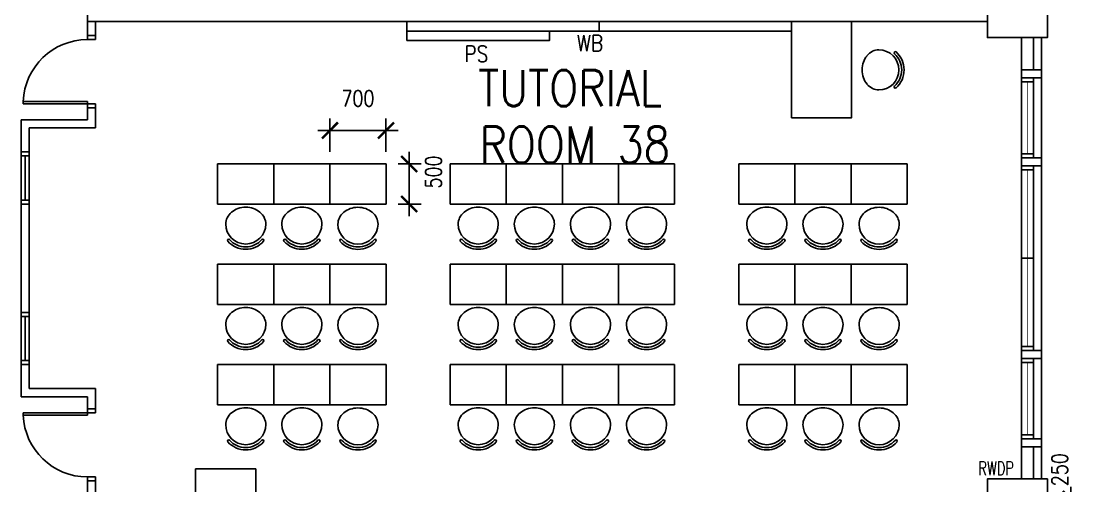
# Model space of a CAD drawing. Extents: x 2687779 to 2997471, y -863049 to -631414.
# Drawn here: x 2769666 to 2782907, y -669443 to -663655 of the extents above; entities that cross this region are included whole.
import ezdxf

# ---------------------------------------------------------------- set-up
doc = ezdxf.new("R2010")
doc.units = 0
doc.header["$LTSCALE"] = 10
doc.header["$MEASUREMENT"] = 0
doc.header["$PDMODE"] = 34
doc.layers.get('0').update_dxf_attribs({"linetype": 'CONTINUOUS'})
doc.layers.get('DEFPOINTS').update_dxf_attribs({"linetype": 'CONTINUOUS'})
for name, color, linetype in [('COL', 3, 'CONTINUOUS'), ('DOOR', 5, 'CONTINUOUS'), ('DR', 7, 'CONTINUOUS'), ('FURN', 1, 'CONTINUOUS'), ('FURN1', 7, 'CONTINUOUS'), ('LINE', 7, 'CONTINUOUS'), ('partition', 7, 'CONTINUOUS'), ('RWDP', 145, 'CONTINUOUS'), ('stair', 7, 'CONTINUOUS'), ('T50', 3, 'CONTINUOUS'), ('WALL', 2, 'CONTINUOUS'), ('WIN', 5, 'CONTINUOUS')]:
    doc.layers.add(name, color=color, linetype=linetype)
doc.styles.add('ROMANS', font='romans.shx', dxfattribs={"width": 0.8, "height": 100})
doc.styles.get("Standard").update_dxf_attribs({"font": 'ROMANS.SHX'})
doc.dimstyles.new('STANDARD$0', dxfattribs={"dimscale": 0, "dimtxt": 8, "dimasz": 6, "dimexe": 1, "dimexo": 1, "dimgap": 3, "dimtad": 1, "dimdec": 0, "dimlfac": -1, "dimrnd": 1, "dimzin": 0, "dimdsep": 46, "dimtxsty": 'Standard', "dimcen": 0, "dimclrd": 5, "dimclre": 250, "dimadec": 0, "dimazin": 0, "dimtfac": 1, "dimtdec": 4, "dimtofl": 0, "dimtmove": 0, "dimatfit": 3, "dimfxl": 1, "dimtolj": 1, "dimtzin": 0, "dimarcsym": 0})

# ---------------------------------------------------------------- blocks, each defined once
blk = doc.blocks.new('FG')
at = {"layer": 'LINE', "linetype": 'Continuous'}
for points in [[(0, 0), (50, 0), (50, 100), (0, 100)], [(600, 0), (650, 0), (650, 100), (600, 100)]]:
    blk.add_lwpolyline(points, close=True, dxfattribs=at)
at = {"layer": 'LINE', "color": 5, "linetype": 'Continuous'}
for points in [[(600, 100), (50, 100)], [(50, 0), (600, 0)]]:
    blk.add_lwpolyline(points, dxfattribs=at)
at = {"layer": 'LINE', "color": 1, "linetype": 'Continuous'}
blk.add_lwpolyline([(50, 50), (600, 50)], dxfattribs=at)
blk = doc.blocks.new('D900')
at = {"layer": 'DOOR', "color": 7}
for p, q in [((50, 100), (50, 899)), ((80, 899), (50, 899)), ((80, 100), (80, 899)), ((0, 100), (0, 0)), ((0, 100), (50, 100)), ((0, 0), (50, 0)), ((50, 100), (50, 0)), ((50, 100), (80, 100)), ((850, 100), (850, 0)), ((850, 100), (900, 100)), ((850, 0), (900, 0)), ((900, 100), (900, 0))]:
    blk.add_line(p, q, dxfattribs=at)
blk.add_arc((50, 100), 800, 0, 87.8509, dxfattribs=at)
blk = doc.blocks.new('_ARCHTICK')
at = {"color": 0, "linetype": 'ByBlock', "const_width": 0.15}
blk.add_lwpolyline([(-0.5, -0.5), (0.5, 0.5)], dxfattribs=at)
blk = doc.blocks.new('*D451')
at = {"color": 7, "linetype": 'Continuous', "lineweight": -2, "transparency": 16777216}
for p, q in [((2782757, -669458), (2782757, -670008)), ((2782616, -669608), (2782907, -669608)), ((2782616, -669858), (2782907, -669858))]:
    blk.add_line(p, q, dxfattribs=at)
at = {"layer": 'DEFPOINTS', "color": 0, "linetype": 'Continuous', "transparency": 16777216}
for p in [(2782466, -669608), (2782466, -669858), (2782757, -669858)]:
    blk.add_point(p, dxfattribs=at)
at = {"color": 7, "linetype": 'Continuous', "lineweight": -2, "transparency": 16777216, "xscale": 200, "yscale": 200, "zscale": 200}
for p, rotation in [((2782757, -669608), 90), ((2782757, -669858), 270)]:
    blk.add_blockref('_ARCHTICK', p, dxfattribs=dict(at, rotation=rotation))
at = {"color": 7, "linetype": 'Continuous', "transparency": 16777216, "insert": (2782619, -669243), "char_height": 200, "attachment_point": 5, "rotation": 90, "style": 'ROMANS'}
blk.add_mtext('\\A1;250', dxfattribs=at)
blk = doc.blocks.new('CHAIR10')
at = {"layer": 'FURN1', "color": 1}
for centre, radius, start, end in [((-515, 735), 216, 116.3827, 140.136), ((-533, 772), 175, 90, 116.3827), ((-533, 697), 250, 270, 90), ((-443, 697), 299, 160.9198, 180), ((-487, 712), 252, 140.136, 160.9198), ((-328, 909), 15, 48.1599, 228.1599), ((-518, 697), 270, 311.8401, 48.1599), ((-518, 697), 300, 311.8401, 48.1599), ((-443, 697), 299, 180, 199.0802), ((-487, 682), 252, 199.0802, 219.864), ((-515, 658), 216, 219.864, 243.6173), ((-533, 622), 175, 243.6173, 270), ((-328, 485), 15, 131.8401, 311.8401)]:
    blk.add_arc(centre, radius, start, end, dxfattribs=at)
blk = doc.blocks.new('A$C782F2748')
at = {"layer": 'FURN'}
for p, q in [((563, 1400), (1063, 1400)), ((563, 700), (563, 1400)), ((1063, 1400), (1063, 700)), ((1063, 700), (563, 700)), ((563, 700), (1063, 700)), ((563, 0), (563, 700)), ((1063, 700), (1063, 0)), ((1063, 0), (563, 0))]:
    blk.add_line(p, q, dxfattribs=at)
at = {"linetype": 'Continuous', "xscale": -1, "rotation": 2.668041787501352e-08}
for p in [(-218, 353), (-218, -347)]:
    blk.add_blockref('CHAIR10', p, dxfattribs=at)
blk = doc.blocks.new('A$C76CD475D')
at = {"layer": 'FURN'}
for p, q in [((0, 552), (0, 1052)), ((0, 1052), (700, 1052)), ((700, 1052), (700, 552)), ((700, 552), (700, 1052)), ((700, 552), (0, 552))]:
    blk.add_line(p, q, dxfattribs=at)
at = {"linetype": 'Continuous', "xscale": -1, "rotation": 90.00000002668041}
blk.add_blockref('CHAIR10', (1047, -230), dxfattribs=at)
blk = doc.blocks.new('A$C695078CD')
at = {"color": 30, "linetype": 'Continuous'}
for p in [(2925, -2827), (9425, -2827), (2925, -4077), (9425, -4077), (2925, -5327), (9425, -5327)]:
    blk.add_blockref('A$C76CD475D', p, dxfattribs=at)
at = {"layer": 'FURN', "rotation": 90}
for p in [(2925, -2838), (5825, -2838), (7225, -2838), (9425, -2838), (2925, -4088), (5825, -4088), (7225, -4088), (9425, -4088), (2925, -5338), (5825, -5338), (7225, -5338), (9425, -5338)]:
    blk.add_blockref('A$C782F2748', p, dxfattribs=at)
blk = doc.blocks.new('*D464')
at = {"layer": 'DEFPOINTS', "color": 0, "linetype": 'Continuous', "transparency": 16777216}
for p in [(2774216, -665016), (2773516, -665433), (2774216, -665433)]:
    blk.add_point(p, dxfattribs=at)
at = {"layer": 'FURN', "color": 7, "linetype": 'Continuous', "lineweight": -2, "transparency": 16777216}
for p, q in [((2773516, -665283), (2773516, -664866)), ((2774216, -665283), (2774216, -664866)), ((2773366, -665016), (2774366, -665016))]:
    blk.add_line(p, q, dxfattribs=at)
at = {"layer": 'FURN', "color": 7, "linetype": 'Continuous', "lineweight": -2, "transparency": 16777216, "xscale": 200, "yscale": 200, "zscale": 200, "rotation": 180}
blk.add_blockref('_ARCHTICK', (2773516, -665016), dxfattribs=at)
at = {"layer": 'FURN', "color": 7, "linetype": 'Continuous', "lineweight": -2, "transparency": 16777216, "xscale": 200, "yscale": 200, "zscale": 200}
blk.add_blockref('_ARCHTICK', (2774216, -665016), dxfattribs=at)
at = {"layer": 'FURN', "color": 7, "linetype": 'Continuous', "transparency": 16777216, "insert": (2773866, -664616), "char_height": 200, "attachment_point": 5, "style": 'ROMANS'}
blk.add_mtext('\\A1;700', dxfattribs=at)
blk = doc.blocks.new('*D465')
at = {"layer": 'DEFPOINTS', "color": 0, "linetype": 'Continuous', "transparency": 16777216}
for p in [(2774216, -665433), (2774216, -665933), (2774505, -665933)]:
    blk.add_point(p, dxfattribs=at)
at = {"layer": 'FURN', "color": 7, "linetype": 'Continuous', "lineweight": -2, "transparency": 16777216}
for p, q in [((2774505, -665283), (2774505, -666083)), ((2774366, -665433), (2774655, -665433)), ((2774366, -665933), (2774655, -665933))]:
    blk.add_line(p, q, dxfattribs=at)
at = {"layer": 'FURN', "color": 7, "linetype": 'Continuous', "lineweight": -2, "transparency": 16777216, "xscale": 200, "yscale": 200, "zscale": 200}
for p, rotation in [((2774505, -665433), 90), ((2774505, -665933), 270)]:
    blk.add_blockref('_ARCHTICK', p, dxfattribs=dict(at, rotation=rotation))
at = {"layer": 'FURN', "color": 7, "linetype": 'Continuous', "transparency": 16777216, "insert": (2774809, -665533), "char_height": 200, "attachment_point": 5, "rotation": 90, "style": 'ROMANS'}
blk.add_mtext('\\A1;500', dxfattribs=at)

msp = doc.modelspace()

# ---------------------------------------------------------------- linework, layer by layer
at = {"color": 9}
msp.add_line((2782391.3, -669358.2), (2782391.3, -663858.2), dxfattribs=at)
at = {"linetype": 'Continuous'}
for p, q in [((2770491.3, -664683.2), (2770491.3, -664883.2)), ((2770591.3, -664683.2), (2770591.3, -664983.2)), ((2770491.3, -664883.2), (2769666.3, -664883.2)), ((2770591.3, -664983.2), (2769766.3, -664983.2)), ((2770591.3, -668233.2), (2769766.3, -668233.2)), ((2770591.3, -668233.2), (2769766.3, -668233.2)), ((2770591.3, -668533.2), (2770591.3, -668233.2)), ((2770491.3, -668333.2), (2769666.3, -668333.2)), ((2770491.3, -668533.2), (2770491.3, -668333.2))]:
    msp.add_line(p, q, dxfattribs=at)
at = {"layer": 'COL'}
for points in [[(2781716.3, -663358.2), (2782466.3, -663358.2), (2782466.3, -663858.2), (2781716.3, -663858.2)], [(2771841.3, -669233.2), (2772591.3, -669233.2), (2772591.3, -669983.2), (2771841.3, -669983.2)], [(2782466.3, -669858.2), (2781716.3, -669858.2), (2781716.3, -669358.2), (2782466.3, -669358.2)]]:
    msp.add_lwpolyline(points, close=True, dxfattribs=at)
at = {"layer": 'DR'}
for p, q in [((2769666.3, -667276.2), (2769666.3, -666101.2)), ((2769766.3, -667276.2), (2769766.3, -666101.2))]:
    msp.add_line(p, q, dxfattribs=at)
at = {"layer": 'FURN'}
for points in [[(2774474, -663777.2), (2776874, -663777.2), (2776874, -663658.2), (2774474, -663658.2)], [(2776874, -663777.2), (2779274, -663777.2), (2779274, -663658.2), (2776874, -663658.2)], [(2779274, -663658.2), (2779274, -664858.2), (2780024, -664858.2), (2780024, -663658.2)], [(2774474, -663896.2), (2776254, -663896.2), (2776254, -663777.2), (2774474, -663777.2)]]:
    msp.add_lwpolyline(points, close=True, dxfattribs=at)
at = {"layer": 'partition', "linetype": 'Continuous'}
for p, q in [((2770491.3, -663383.2), (2770491.3, -663833.2)), ((2770591.3, -663833.2), (2770591.3, -663658.2)), ((2770491.3, -669383.2), (2770491.3, -669520.7)), ((2770591.3, -669383.2), (2770591.3, -669533.2))]:
    msp.add_line(p, q, dxfattribs=at)
at = {"layer": 'partition'}
msp.add_line((2770491.3, -663658.2), (2781716.3, -663658.2), dxfattribs=at)
at = {"layer": 'stair'}
for p, q in [((2769666.3, -665333.2), (2769666.3, -664883.2)), ((2769766.3, -665333.2), (2769766.3, -664983.2)), ((2769666.3, -667333.2), (2769666.3, -665883.2)), ((2769766.3, -667333.2), (2769766.3, -665883.2)), ((2769666.3, -668333.2), (2769666.3, -667883.2)), ((2769766.3, -668233.2), (2769766.3, -667883.2))]:
    msp.add_line(p, q, dxfattribs=at)
at = {"layer": 'WALL'}
for p, q in [((2782141.3, -664258.2), (2782141.3, -663858.2)), ((2782291.3, -664258.2), (2782291.3, -663858.2)), ((2782141.3, -669358.2), (2782141.3, -668958.2)), ((2782291.3, -669358.2), (2782291.3, -668958.2))]:
    msp.add_line(p, q, dxfattribs=at)
for points in [[(2782391.3, -664258.2), (2782141.3, -664258.2), (2782141.3, -664358.2), (2782391.3, -664358.2)], [(2782391.3, -665358.2), (2782141.3, -665358.2), (2782141.3, -665458.2), (2782391.3, -665458.2)], [(2782391.3, -667758.2), (2782141.3, -667758.2), (2782141.3, -667858.2), (2782391.3, -667858.2)], [(2782391.3, -668858.2), (2782141.3, -668858.2), (2782141.3, -668958.2), (2782391.3, -668958.2)]]:
    msp.add_lwpolyline(points, close=True, dxfattribs=at)
at = {"layer": 'WIN'}
for p, q in [((2782141.3, -665358.2), (2782141.3, -664358.2)), ((2782291.3, -665358.2), (2782291.3, -664358.2)), ((2782291.3, -664408.2), (2782141.3, -664408.2)), ((2782291.3, -665308.2), (2782141.3, -665308.2)), ((2782141.3, -667758.2), (2782141.3, -665458.2)), ((2782291.3, -665508.2), (2782141.3, -665508.2)), ((2782291.3, -667758.2), (2782291.3, -665458.2)), ((2782291.3, -666608.2), (2782141.3, -666608.2)), ((2782291.3, -667708.2), (2782141.3, -667708.2)), ((2782141.3, -668858.2), (2782141.3, -667858.2)), ((2782291.3, -667908.2), (2782141.3, -667908.2)), ((2782291.3, -668858.2), (2782291.3, -667858.2)), ((2782291.3, -668808.2), (2782141.3, -668808.2))]:
    msp.add_line(p, q, dxfattribs=at)
at = {"layer": 'WIN', "const_width": 10, "flags": 128}
for points in [[(2782216.3, -665308.2), (2782216.3, -664408.2)], [(2782216.3, -667708.2), (2782216.3, -665508.2)], [(2782216.3, -667908.2), (2782216.3, -668808.2)]]:
    msp.add_lwpolyline(points, dxfattribs=at)

# ---------------------------------------------------------------- block references
at = {"color": 30, "linetype": 'Continuous'}
msp.add_blockref('A$C695078CD', (2770591.3, -663658.2), dxfattribs=at)
at = {"layer": 'FURN', "rotation": 359.9999998932783}
msp.add_blockref('CHAIR10', (2780896.2, -664957.5), dxfattribs=at)
at = {"layer": 'LINE', "linetype": 'Continuous', "xscale": -1, "rotation": 270}
for p in [(2769666.3, -665933.2), (2769666.3, -667933.2)]:
    msp.add_blockref('FG', p, dxfattribs=at)
at = {"layer": 'stair', "rotation": 90}
msp.add_blockref('D900', (2770591.3, -664733.2), dxfattribs=at)
at = {"layer": 'stair', "xscale": -1, "rotation": 90.00000002668041}
msp.add_blockref('D900', (2770591.3, -668483.2), dxfattribs=at)

# ---------------------------------------------------------------- texts
at = {"layer": 'FURN', "style": 'ROMANS', "width": 0.85}
for s, rotation, p in [('WB', 0, (2776597.2, -664026.8)), ('PS', 360, (2775193.4, -664160.6))]:
    msp.add_text(s, height=200, rotation=rotation, dxfattribs=at).set_placement(p)
at = {"layer": 'RWDP', "color": 142, "style": 'ROMANS', "width": 0.7}
msp.add_text('RWDP', height=170, dxfattribs=at).set_placement((2781603.6, -669310.9))
at = {"layer": 'T50', "color": 3, "style": 'ROMANS', "width": 0.85}
for s, p in [('TUTORIAL', (2775366, -664713.8)), ('ROOM 38', (2775381.3, -665418.1))]:
    msp.add_text(s, height=450, dxfattribs=at).set_placement(p)

# ---------------------------------------------------------------- dimensions: what is measured, and where the dimension line sits
at = {"linetype": 'Continuous'}
dim = msp.add_linear_dim(base=(2782756.6, -669858.2), p1=(2782466.3, -669608.2), p2=(2782466.3, -669858.2), angle=270, dimstyle='STANDARD$0', override={"dimscale": 100, "dimtxt": 2, "dimasz": 2, "dimexe": 1.5, "dimexo": 1.5, "dimgap": 1, "dimtxsty": 'ROMANS', "dimblk": 'ARCHTICK', "dimdle": 1.5, "dimclrd": 7, "dimclre": 7, "dimclrt": 7, "dimtdec": 0, "dimtmove": 2}, dxfattribs=at)
dim.commit()
dim.dimension.update_dxf_attribs({"geometry": '*D451', "text_midpoint": (2782619.1, -669243.2), "dimtype": 161})
at = {"layer": 'FURN', "color": 30, "linetype": 'Continuous'}
dim = msp.add_linear_dim(base=(2774216.3, -665016.1), p1=(2773516.3, -665433.2), p2=(2774216.3, -665433.2), dimstyle='STANDARD$0', override={"dimscale": 100, "dimtxt": 2, "dimasz": 2, "dimexe": 1.5, "dimexo": 1.5, "dimgap": 1, "dimtxsty": 'ROMANS', "dimblk": 'ARCHTICK', "dimdle": 1.5, "dimclrd": 7, "dimclre": 7, "dimclrt": 7, "dimtdec": 0, "dimtmove": 2}, dxfattribs=at)
dim.commit()
dim.dimension.update_dxf_attribs({"geometry": '*D464', "text_midpoint": (2773866.3, -664616.1)})
dim = msp.add_linear_dim(base=(2774505, -665933.2), p1=(2774216.3, -665433.2), p2=(2774216.3, -665933.2), angle=90, dimstyle='STANDARD$0', override={"dimscale": 100, "dimtxt": 2, "dimasz": 2, "dimexe": 1.5, "dimexo": 1.5, "dimgap": 1, "dimtxsty": 'ROMANS', "dimblk": 'ARCHTICK', "dimdle": 1.5, "dimclrd": 7, "dimclre": 7, "dimclrt": 7, "dimtdec": 0, "dimtmove": 2}, dxfattribs=at)
dim.commit()
dim.dimension.update_dxf_attribs({"geometry": '*D465', "text_midpoint": (2774809, -665533.2), "dimtype": 160})

doc.saveas('drawing.dxf')
